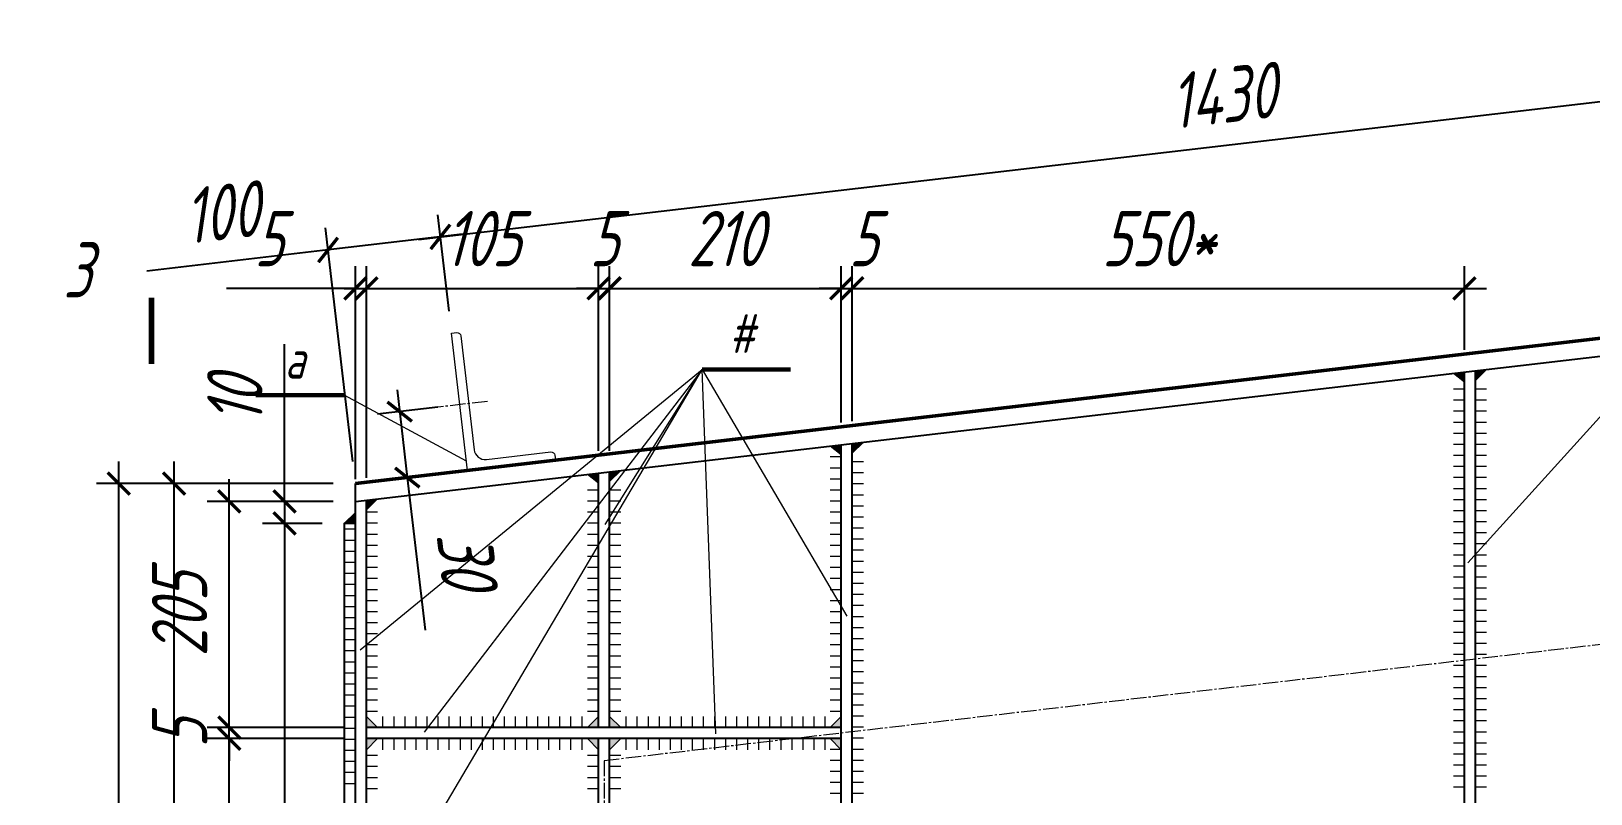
# Model space of a CAD drawing. Header units: millimetres. Extents: x -258606 to -95372, y 16759 to 83244.
# Drawn here: x -126517.4 to -126446.8, y 42314 to 42348.5 of the extents above; entities that cross this region are included whole.
import ezdxf
from ezdxf.enums import TextEntityAlignment as Align

# ---------------------------------------------------------------- set-up
doc = ezdxf.new("R2010")
doc.units = ezdxf.units.MM
doc.header["$LTSCALE"] = 0.5
doc.linetypes.add('CENTRE', pattern=[1.7, 1.4, -0.1, 0.1, -0.1])
for name, color, linetype, lineweight in [('NAD', 212, 'Continuous', 9), ('OS', 1, 'CENTRE', 9), ('PANEL', 152, 'Continuous', 9), ('RAZ', 5, 'Continuous', 9)]:
    doc.layers.add(name, color=color, linetype=linetype, lineweight=lineweight)
doc.styles.add('UNID', font='', dxfattribs={"width": 0.9, "oblique": 15})
doc.styles.get('UNID').set_extended_font_data('GOST type A')
doc.dimstyles.new('TICK10$0', dxfattribs={"dimtxt": 2.5, "dimasz": 1, "dimexe": 1, "dimexo": 1, "dimgap": 1, "dimtad": 3, "dimdec": 3, "dimlfac": 10, "dimzin": 9, "dimdsep": 46, "dimtxsty": 'UNID', "dimblk": 'ARCHTICK', "dimcen": 2, "dimdle": 1, "dimadec": 0, "dimazin": 0, "dimtfac": 1, "dimtdec": 3, "dimtofl": 0, "dimtmove": 0, "dimatfit": 3, "dimldrblk": 'OPEN30', "dimfxl": 1, "dimtvp": 1, "dimtolj": 1, "dimtzin": 9, "dimarcsym": 0})

# ---------------------------------------------------------------- blocks, each defined once
blk = doc.blocks.new('_ArchTick')
at = {"color": 0, "linetype": 'ByBlock', "const_width": 0.15}
blk.add_lwpolyline([(-0.5, -0.5), (0.5, 0.5)], dxfattribs=at)
blk = doc.blocks.new('*D1203')
at = {"layer": 'Defpoints', "color": 0, "transparency": 16777216}
for p in [(-126513.409, 42328.072), (-126502.709, 42328.072), (-126502.709, 42258.072)]:
    blk.add_point(p, dxfattribs=at)
at = {"layer": 'RAZ', "color": 0, "lineweight": -2, "transparency": 16777216}
for p, q in [((-126513.409, 42257.072), (-126513.409, 42329.072)), ((-126503.709, 42328.072), (-126514.409, 42328.072)), ((-126503.709, 42258.072), (-126514.409, 42258.072))]:
    blk.add_line(p, q, dxfattribs=at)
for p, rotation in [((-126513.409, 42328.072), 90), ((-126513.409, 42258.072), 270)]:
    blk.add_blockref('_ArchTick', p, dxfattribs=dict(at, rotation=rotation))
at = {"layer": 'RAZ', "color": 0, "transparency": 16777216, "insert": (-126515.659, 42293.072), "char_height": 2.5, "attachment_point": 5, "rotation": 90, "style": 'UNID'}
blk.add_mtext('\\A1;700', dxfattribs=at)
blk = doc.blocks.new('_Open30')
at = {"color": 0, "linetype": 'ByBlock', "lineweight": -2}
for p, q in [((-1, 0.268), (0, 0)), ((0, 0), (-1, -0.268)), ((0, 0), (-1, 0))]:
    blk.add_line(p, q, dxfattribs=at)
blk = doc.blocks.new('*D1212')
at = {"layer": 'Defpoints', "color": 0, "transparency": 16777216}
for p in [(-126502.209, 42336.9), (-126502.709, 42327.271), (-126502.209, 42327.329)]:
    blk.add_point(p, dxfattribs=at)
at = {"layer": 'RAZ', "color": 0, "lineweight": -2, "transparency": 16777216}
for p, q in [((-126502.709, 42328.271), (-126502.709, 42337.9)), ((-126502.209, 42328.329), (-126502.209, 42337.9)), ((-126502.709, 42336.9), (-126508.537, 42336.9)), ((-126502.209, 42336.9), (-126501.209, 42336.9))]:
    blk.add_line(p, q, dxfattribs=at)
blk.add_blockref('_ArchTick', (-126502.709, 42336.9), dxfattribs=at)
at = {"layer": 'RAZ', "color": 0, "lineweight": -2, "transparency": 16777216, "rotation": 180}
blk.add_blockref('_ArchTick', (-126502.209, 42336.9), dxfattribs=at)
at = {"layer": 'RAZ', "color": 0, "transparency": 16777216, "insert": (-126506.623, 42339.15), "char_height": 2.5, "attachment_point": 5, "style": 'UNID'}
blk.add_mtext('\\A1;5', dxfattribs=at)
blk = doc.blocks.new('*D1213')
at = {"layer": 'Defpoints', "color": 0, "transparency": 16777216}
for p in [(-126491.709, 42336.9), (-126491.709, 42328.554), (-126502.209, 42327.329)]:
    blk.add_point(p, dxfattribs=at)
at = {"layer": 'RAZ', "color": 0, "lineweight": -2, "transparency": 16777216}
for p, q in [((-126502.209, 42328.329), (-126502.209, 42337.9)), ((-126491.709, 42329.554), (-126491.709, 42337.9)), ((-126503.209, 42336.9), (-126490.709, 42336.9))]:
    blk.add_line(p, q, dxfattribs=at)
at = {"layer": 'RAZ', "color": 0, "lineweight": -2, "transparency": 16777216, "rotation": 180}
blk.add_blockref('_ArchTick', (-126502.209, 42336.9), dxfattribs=at)
at = {"layer": 'RAZ', "color": 0, "lineweight": -2, "transparency": 16777216}
blk.add_blockref('_ArchTick', (-126491.709, 42336.9), dxfattribs=at)
at = {"layer": 'RAZ', "color": 0, "transparency": 16777216, "insert": (-126496.959, 42339.15), "char_height": 2.5, "attachment_point": 5, "style": 'UNID'}
blk.add_mtext('\\A1;105', dxfattribs=at)
blk = doc.blocks.new('*D1214')
at = {"layer": 'Defpoints', "color": 0, "transparency": 16777216}
for p in [(-126491.209, 42336.9), (-126491.709, 42328.554), (-126491.209, 42328.554)]:
    blk.add_point(p, dxfattribs=at)
at = {"layer": 'RAZ', "color": 0, "lineweight": -2, "transparency": 16777216}
for p, q in [((-126491.709, 42329.554), (-126491.709, 42337.9)), ((-126491.209, 42329.554), (-126491.209, 42337.9)), ((-126491.709, 42336.9), (-126492.709, 42336.9)), ((-126491.209, 42336.9), (-126490.209, 42336.9))]:
    blk.add_line(p, q, dxfattribs=at)
blk.add_blockref('_ArchTick', (-126491.709, 42336.9), dxfattribs=at)
at = {"layer": 'RAZ', "color": 0, "lineweight": -2, "transparency": 16777216, "rotation": 180}
blk.add_blockref('_ArchTick', (-126491.209, 42336.9), dxfattribs=at)
at = {"layer": 'RAZ', "color": 0, "transparency": 16777216, "insert": (-126491.459, 42339.15), "char_height": 2.5, "attachment_point": 5, "style": 'UNID'}
blk.add_mtext('\\A1;5', dxfattribs=at)
blk = doc.blocks.new('*D1215')
at = {"layer": 'Defpoints', "color": 0, "transparency": 16777216}
for p in [(-126480.737, 42336.9), (-126480.737, 42329.834), (-126491.209, 42328.554)]:
    blk.add_point(p, dxfattribs=at)
at = {"layer": 'RAZ', "color": 0, "lineweight": -2, "transparency": 16777216}
for p, q in [((-126491.209, 42329.554), (-126491.209, 42337.9)), ((-126480.737, 42330.834), (-126480.737, 42337.9)), ((-126492.209, 42336.9), (-126479.737, 42336.9))]:
    blk.add_line(p, q, dxfattribs=at)
at = {"layer": 'RAZ', "color": 0, "lineweight": -2, "transparency": 16777216, "rotation": 180}
blk.add_blockref('_ArchTick', (-126491.209, 42336.9), dxfattribs=at)
at = {"layer": 'RAZ', "color": 0, "lineweight": -2, "transparency": 16777216}
blk.add_blockref('_ArchTick', (-126480.737, 42336.9), dxfattribs=at)
at = {"layer": 'RAZ', "color": 0, "transparency": 16777216, "insert": (-126485.973, 42339.15), "char_height": 2.5, "attachment_point": 5, "style": 'UNID'}
blk.add_mtext('\\A1;210', dxfattribs=at)
blk = doc.blocks.new('*D1216')
at = {"layer": 'Defpoints', "color": 0, "transparency": 16777216}
for p in [(-126480.237, 42336.9), (-126480.737, 42329.834), (-126480.237, 42329.895)]:
    blk.add_point(p, dxfattribs=at)
at = {"layer": 'RAZ', "color": 0, "lineweight": -2, "transparency": 16777216}
for p, q in [((-126480.737, 42330.834), (-126480.737, 42337.9)), ((-126480.237, 42330.895), (-126480.237, 42337.9)), ((-126480.737, 42336.9), (-126481.737, 42336.9)), ((-126480.237, 42336.9), (-126479.237, 42336.9))]:
    blk.add_line(p, q, dxfattribs=at)
blk.add_blockref('_ArchTick', (-126480.737, 42336.9), dxfattribs=at)
at = {"layer": 'RAZ', "color": 0, "lineweight": -2, "transparency": 16777216, "rotation": 180}
blk.add_blockref('_ArchTick', (-126480.237, 42336.9), dxfattribs=at)
at = {"layer": 'RAZ', "color": 0, "transparency": 16777216, "insert": (-126479.737, 42339.15), "char_height": 2.5, "attachment_point": 5, "style": 'UNID'}
blk.add_mtext('\\A1;5', dxfattribs=at)
blk = doc.blocks.new('*D1217')
at = {"layer": 'Defpoints', "color": 0, "transparency": 16777216}
for p in [(-126508.409, 42316.542), (-126502.209, 42316.542), (-126502.709, 42301.187)]:
    blk.add_point(p, dxfattribs=at)
at = {"layer": 'RAZ', "color": 0, "lineweight": -2, "transparency": 16777216}
for p, q in [((-126508.409, 42300.187), (-126508.409, 42317.542)), ((-126503.209, 42316.542), (-126509.409, 42316.542)), ((-126503.709, 42301.187), (-126509.409, 42301.187))]:
    blk.add_line(p, q, dxfattribs=at)
for p, rotation in [((-126508.409, 42316.542), 90), ((-126508.409, 42301.187), 270)]:
    blk.add_blockref('_ArchTick', p, dxfattribs=dict(at, rotation=rotation))
at = {"layer": 'RAZ', "color": 0, "transparency": 16777216, "insert": (-126510.659, 42308.864), "char_height": 2.5, "attachment_point": 5, "rotation": 90, "style": 'UNID'}
blk.add_mtext('\\A1;308', dxfattribs=at)
blk = doc.blocks.new('*D1218')
at = {"layer": 'Defpoints', "color": 0, "transparency": 16777216}
for p in [(-126508.409, 42317.042), (-126502.209, 42317.042), (-126502.209, 42316.542)]:
    blk.add_point(p, dxfattribs=at)
at = {"layer": 'RAZ', "color": 0, "lineweight": -2, "transparency": 16777216}
for p, q in [((-126508.409, 42317.042), (-126508.409, 42318.042)), ((-126503.209, 42317.042), (-126509.409, 42317.042)), ((-126503.209, 42316.542), (-126509.409, 42316.542)), ((-126508.409, 42316.542), (-126508.409, 42315.542))]:
    blk.add_line(p, q, dxfattribs=at)
for p, rotation in [((-126508.409, 42317.042), 270), ((-126508.409, 42316.542), 90)]:
    blk.add_blockref('_ArchTick', p, dxfattribs=dict(at, rotation=rotation))
at = {"layer": 'RAZ', "color": 0, "transparency": 16777216, "insert": (-126510.659, 42316.792), "char_height": 2.5, "attachment_point": 5, "rotation": 90, "style": 'UNID'}
blk.add_mtext('\\A1;5', dxfattribs=at)
blk = doc.blocks.new('*D1219')
at = {"layer": 'Defpoints', "color": 0, "transparency": 16777216}
for p in [(-126508.409, 42327.271), (-126502.709, 42327.271), (-126502.209, 42317.042)]:
    blk.add_point(p, dxfattribs=at)
at = {"layer": 'RAZ', "color": 0, "lineweight": -2, "transparency": 16777216}
for p, q in [((-126508.409, 42316.042), (-126508.409, 42328.271)), ((-126503.709, 42327.271), (-126509.409, 42327.271)), ((-126503.209, 42317.042), (-126509.409, 42317.042))]:
    blk.add_line(p, q, dxfattribs=at)
for p, rotation in [((-126508.409, 42327.271), 90), ((-126508.409, 42317.042), 270)]:
    blk.add_blockref('_ArchTick', p, dxfattribs=dict(at, rotation=rotation))
at = {"layer": 'RAZ', "color": 0, "transparency": 16777216, "insert": (-126510.659, 42322.156), "char_height": 2.5, "attachment_point": 5, "rotation": 90, "style": 'UNID'}
blk.add_mtext('\\A1;205', dxfattribs=at)
blk = doc.blocks.new('*D1220')
at = {"layer": 'Defpoints', "color": 0, "transparency": 16777216}
for p in [(-126497.979, 42331.644), (-126500.359, 42328.346), (-126497.631, 42328.664)]:
    blk.add_point(p, dxfattribs=at)
at = {"layer": 'RAZ', "color": 0, "lineweight": -2, "transparency": 16777216}
for p, q in [((-126500.822, 42332.319), (-126500.359, 42328.346)), ((-126498.972, 42331.528), (-126501.7, 42331.21)), ((-126498.624, 42328.548), (-126501.352, 42328.23)), ((-126500.359, 42328.346), (-126499.553, 42321.443))]:
    blk.add_line(p, q, dxfattribs=at)
for p, rotation in [((-126500.706, 42331.326), 96.6544250461285), ((-126500.359, 42328.346), 276.6544250461286)]:
    blk.add_blockref('_ArchTick', p, dxfattribs=dict(at, rotation=rotation))
at = {"layer": 'RAZ', "color": 0, "transparency": 16777216, "insert": (-126497.663, 42324.658), "char_height": 2.5, "attachment_point": 5, "rotation": 276.65443, "style": 'UNID'}
blk.add_mtext('\\A1;30', dxfattribs=at)
blk = doc.blocks.new('*D1224')
at = {"layer": 'Defpoints', "color": 0, "transparency": 16777216}
for p in [(-126427.638, 42347.533), (-126427.13, 42343.182), (-126498.355, 42334.872)]:
    blk.add_point(p, dxfattribs=at)
at = {"layer": 'RAZ', "color": 0, "lineweight": -2, "transparency": 16777216}
for p, q in [((-126427.246, 42344.175), (-126427.753, 42348.526)), ((-126499.857, 42339.112), (-126426.644, 42347.648)), ((-126498.471, 42335.866), (-126498.979, 42340.221))]:
    blk.add_line(p, q, dxfattribs=at)
for p, rotation in [((-126427.638, 42347.533), 6.65043846817571), ((-126498.863, 42339.228), 186.6504384681757)]:
    blk.add_blockref('_ArchTick', p, dxfattribs=dict(at, rotation=rotation))
at = {"layer": 'RAZ', "color": 0, "transparency": 16777216, "insert": (-126463.511, 42345.615), "char_height": 2.5, "attachment_point": 5, "rotation": 6.65044, "style": 'UNID'}
blk.add_mtext('\\A1;1430', dxfattribs=at)
blk = doc.blocks.new('*D1226')
at = {"layer": 'Defpoints', "color": 0, "transparency": 16777216}
for p in [(-126503.942, 42338.635), (-126498.355, 42334.872), (-126502.709, 42328.072)]:
    blk.add_point(p, dxfattribs=at)
at = {"layer": 'RAZ', "color": 0, "lineweight": -2, "transparency": 16777216}
for p, q in [((-126498.471, 42335.866), (-126498.979, 42340.221)), ((-126502.825, 42329.065), (-126504.058, 42339.629)), ((-126497.87, 42339.344), (-126503.942, 42338.635)), ((-126503.942, 42338.635), (-126512.143, 42337.679))]:
    blk.add_line(p, q, dxfattribs=at)
for p, rotation in [((-126498.864, 42339.228), 6.654425045891551), ((-126503.942, 42338.635), 186.6544250458915)]:
    blk.add_blockref('_ArchTick', p, dxfattribs=dict(at, rotation=rotation))
at = {"layer": 'RAZ', "color": 0, "transparency": 16777216, "insert": (-126508.8, 42340.334), "char_height": 2.5, "attachment_point": 5, "rotation": 6.65443, "style": 'UNID'}
blk.add_mtext('\\A1;100', dxfattribs=at)
blk = doc.blocks.new('*D1227')
at = {"layer": 'Defpoints', "color": 0, "transparency": 16777216}
for p in [(-126452.555, 42336.9), (-126452.555, 42333.122), (-126480.237, 42329.895)]:
    blk.add_point(p, dxfattribs=at)
at = {"layer": 'RAZ', "color": 0, "lineweight": -2, "transparency": 16777216}
for p, q in [((-126480.237, 42330.895), (-126480.237, 42337.9)), ((-126452.555, 42334.122), (-126452.555, 42337.9)), ((-126481.237, 42336.9), (-126451.555, 42336.9))]:
    blk.add_line(p, q, dxfattribs=at)
at = {"layer": 'RAZ', "color": 0, "lineweight": -2, "transparency": 16777216, "rotation": 180}
blk.add_blockref('_ArchTick', (-126480.237, 42336.9), dxfattribs=at)
at = {"layer": 'RAZ', "color": 0, "lineweight": -2, "transparency": 16777216}
blk.add_blockref('_ArchTick', (-126452.555, 42336.9), dxfattribs=at)
at = {"layer": 'RAZ', "color": 0, "transparency": 16777216, "insert": (-126466.396, 42339.15), "char_height": 2.5, "attachment_point": 5, "style": 'UNID'}
blk.add_mtext('\\A1;550*', dxfattribs=at)
blk = doc.blocks.new('razvlu')
at = {"layer": 'NAD', "const_width": 0.5}
blk.add_lwpolyline([(0, 2), (0, -4)], dxfattribs=at)
at = {"layer": 'NAD'}
blk.add_lwpolyline([(0, 0, 0, 1.76, 0), (5, 0, 0, 0, 0), (10, 0, 0, 0, 0)], format="xyseb", dxfattribs=at)
at = {"layer": 'NAD', "style": 'UNID', "flags": 4}
blk.add_attdef('D', (5, 2), '', height=5, dxfattribs=at)
blk = doc.blocks.new('poz')
at = {"layer": 'NAD', "const_width": 0.4}
blk.add_lwpolyline([(-4, 0), (4, 0)], dxfattribs=at)
at = {"layer": 'NAD', "style": 'UNID', "oblique": 15, "width": 0.9, "flags": 4}
blk.add_attdef('ПОЗ.', text='', height=3.5, dxfattribs=at).set_placement((-0.5, 1.5), align=Align.CENTER)
blk = doc.blocks.new('*D1162')
at = {"layer": 'Defpoints', "color": 0, "transparency": 16777216}
for p in [(-126502.709, 42327.271), (-126505.909, 42326.271), (-126503.209, 42326.271)]:
    blk.add_point(p, dxfattribs=at)
at = {"layer": 'RAZ', "color": 0, "lineweight": -2, "transparency": 16777216}
for p, q in [((-126505.909, 42327.271), (-126505.909, 42334.384)), ((-126503.709, 42327.271), (-126506.909, 42327.271)), ((-126504.209, 42326.271), (-126506.909, 42326.271)), ((-126505.909, 42326.271), (-126505.909, 42325.271))]:
    blk.add_line(p, q, dxfattribs=at)
for p, rotation in [((-126505.909, 42327.271), 270), ((-126505.909, 42326.271), 90)]:
    blk.add_blockref('_ArchTick', p, dxfattribs=dict(at, rotation=rotation))
at = {"layer": 'RAZ', "color": 0, "transparency": 16777216, "insert": (-126508.159, 42331.827), "char_height": 2.5, "attachment_point": 5, "rotation": 90, "style": 'UNID'}
blk.add_mtext('\\A1;10', dxfattribs=at)
blk = doc.blocks.new('*D1163')
at = {"layer": 'Defpoints', "color": 0, "transparency": 16777216}
for p in [(-126503.209, 42326.271), (-126505.909, 42291.271), (-126503.209, 42291.271)]:
    blk.add_point(p, dxfattribs=at)
at = {"layer": 'RAZ', "color": 0, "lineweight": -2, "transparency": 16777216}
for p, q in [((-126505.909, 42327.271), (-126505.909, 42290.271)), ((-126504.209, 42326.271), (-126506.909, 42326.271)), ((-126504.209, 42291.271), (-126506.909, 42291.271))]:
    blk.add_line(p, q, dxfattribs=at)
for p, rotation in [((-126505.909, 42326.271), 90), ((-126505.909, 42291.271), 270)]:
    blk.add_blockref('_ArchTick', p, dxfattribs=dict(at, rotation=rotation))
at = {"layer": 'RAZ', "color": 0, "transparency": 16777216, "insert": (-126508.159, 42308.771), "char_height": 2.5, "attachment_point": 5, "rotation": 90, "style": 'UNID'}
blk.add_mtext('\\A1;350', dxfattribs=at)
blk = doc.blocks.new('*D1160')
at = {"layer": 'Defpoints', "color": 0, "transparency": 16777216}
for p in [(-126510.909, 42328.072), (-126502.709, 42328.072), (-126502.015, 42278.479)]:
    blk.add_point(p, dxfattribs=at)
at = {"layer": 'RAZ', "color": 0, "lineweight": -2, "transparency": 16777216}
for p, q in [((-126510.909, 42277.479), (-126510.909, 42329.072)), ((-126503.709, 42328.072), (-126511.909, 42328.072)), ((-126503.015, 42278.479), (-126511.909, 42278.479))]:
    blk.add_line(p, q, dxfattribs=at)
for p, rotation in [((-126510.909, 42328.072), 90), ((-126510.909, 42278.479), 270)]:
    blk.add_blockref('_ArchTick', p, dxfattribs=dict(at, rotation=rotation))
at = {"layer": 'RAZ', "color": 0, "transparency": 16777216, "insert": (-126513.159, 42303.276), "char_height": 2.5, "attachment_point": 5, "rotation": 90, "style": 'UNID'}
blk.add_mtext('\\A1;990', dxfattribs=at)

msp = doc.modelspace()

# ---------------------------------------------------------------- hatches: boundary and pattern name
at = {"layer": 'PANEL'}
for points in [[(-126453.05478, 42333.06114), (-126452.55478, 42333.11947), (-126452.55478, 42332.6778)], [(-126452.05478, 42333.1778), (-126451.55478, 42333.23614), (-126452.05478, 42332.73614)], [(-126481.2375, 42329.77563), (-126480.7375, 42329.83396), (-126480.7375, 42329.3923)], [(-126480.2375, 42329.8923), (-126479.7375, 42329.95063), (-126480.2375, 42329.45063)], [(-126492.20926, 42328.49559), (-126491.70926, 42328.55392), (-126491.70926, 42328.11226)], [(-126491.20926, 42328.61226), (-126490.70926, 42328.67059), (-126491.20926, 42328.17059)], [(-126502.20926, 42327.32892), (-126501.70926, 42327.38726), (-126502.20926, 42326.88726)], [(-126502.70926, 42326.77059), (-126503.20926, 42326.27059), (-126502.70926, 42326.27059)]]:
    msp.add_hatch(color=0, dxfattribs=at).paths.add_polyline_path(points)
h = msp.add_hatch(color=0, dxfattribs=at)
h.paths.add_polyline_path([(-126502.20926, 42317.54203), (-126501.70926, 42317.04203), (-126502.20926, 42317.04203)])
h.paths.add_polyline_path([(-126502.20926, 42316.54203), (-126501.70926, 42316.54203), (-126502.20926, 42316.04203)])
h = msp.add_hatch(color=0, dxfattribs=at)
h.paths.add_polyline_path([(-126491.20926, 42317.54203), (-126490.70926, 42317.04203), (-126491.20926, 42317.04203)])
h.paths.add_polyline_path([(-126490.70926, 42316.54203), (-126491.20926, 42316.04203), (-126491.20926, 42316.54203)])
h.paths.add_polyline_path([(-126491.70926, 42316.54203), (-126491.70926, 42316.04203), (-126492.20926, 42316.54203)])
h.paths.add_polyline_path([(-126491.70926, 42317.54203), (-126491.70926, 42317.04203), (-126492.20926, 42317.04203)])
h = msp.add_hatch(color=0, dxfattribs=at)
h.paths.add_polyline_path([(-126480.7375, 42317.54203), (-126480.7375, 42317.04203), (-126481.2375, 42317.04203)])
h.paths.add_polyline_path([(-126481.2375, 42316.54203), (-126480.7375, 42316.54203), (-126480.7375, 42316.04203)])

# ---------------------------------------------------------------- linework, layer by layer
at = {"color": 0, "lineweight": 50, "flags": 128}
msp.add_lwpolyline([(-126418.86951, 42337.85323), (-126502.70926, 42328.07192)], dxfattribs=at)
at = {"color": 0, "flags": 128}
for points in [[(-126502.70926, 42327.27059), (-126418.77727, 42337.06266)], [(-126452.55478, 42307.03809), (-126452.55478, 42333.12195)], [(-126452.05478, 42307.09642), (-126452.05478, 42333.18028)], [(-126480.7375, 42303.7501), (-126480.7375, 42329.83396)], [(-126480.2375, 42303.81091), (-126480.2375, 42329.89477)], [(-126502.70926, 42235.52014), (-126502.70926, 42328.07192)], [(-126491.70926, 42317.04203), (-126491.70926, 42328.55392)], [(-126491.20926, 42317.04203), (-126491.20926, 42328.61226)], [(-126502.20926, 42301.24506), (-126502.20926, 42327.32892)], [(-126502.70926, 42326.27059), (-126503.20926, 42326.27059), (-126503.20926, 42291.27059), (-126502.70926, 42291.27059)], [(-126491.70926, 42317.04203), (-126502.20926, 42317.04203)], [(-126480.7375, 42317.04203), (-126491.20926, 42317.04203)], [(-126491.70926, 42316.54203), (-126502.20926, 42316.54203)], [(-126491.70926, 42302.47006), (-126491.70926, 42316.54203)], [(-126480.7375, 42316.54203), (-126491.20926, 42316.54203)], [(-126491.20926, 42302.5284), (-126491.20926, 42316.54203)]]:
    msp.add_lwpolyline(points, dxfattribs=at)
at = {"color": 0, "ltscale": 0.068, "flags": 128}
for points in [[(-126491.20926, 42317.04203), (-126491.70926, 42317.04203)], [(-126491.20926, 42316.54203), (-126491.70926, 42316.54203)]]:
    msp.add_lwpolyline(points, dxfattribs=at)
at = {"layer": 'NAD', "color": 0, "flags": 128}
for points in [[(-126439.92514, 42338.25729), (-126452.40918, 42324.49419)], [(-126502.99191, 42306.18681), (-126487.02565, 42333.22671)], [(-126502.48948, 42320.55914), (-126487.02565, 42333.22671)], [(-126486.41477, 42316.75372), (-126487.02565, 42333.22671), (-126499.59104, 42316.83306)], [(-126491.41385, 42326.21733), (-126487.02565, 42333.22671)], [(-126487.02565, 42333.22671), (-126480.48042, 42322.08276)], [(-126497.68159, 42329.09279), (-126503.20926, 42332.07192)]]:
    msp.add_lwpolyline(points, dxfattribs=at)
at = {"layer": 'OS', "color": 0, "flags": 128}
for points in [[(-126496.73727, 42331.789), (-126499.22042, 42331.4993)], [(-126417.27615, 42324.19586), (-126491.45926, 42315.54116)], [(-126491.45926, 42315.54116), (-126491.45926, 42226.7107)]]:
    msp.add_lwpolyline(points, dxfattribs=at)
at = {"layer": 'PANEL', "color": 0, "flags": 128}
msp.add_lwpolyline([(-126493.65855, 42329.12756), (-126497.63164, 42328.66431), (-126498.35546, 42334.87226), (-126498.12204, 42334.89947, -0.41421356), (-126497.93904, 42334.75469), (-126497.33856, 42329.60458, 0.41421356), (-126496.78402, 42329.16585), (-126493.86876, 42329.50576, -0.41421356), (-126493.68577, 42329.36098), (-126493.65855, 42329.12756)], format="xyb", dxfattribs=at)
for points in [[(-126453.05478, 42333.06114), (-126452.55478, 42332.6778)], [(-126452.05478, 42332.73614), (-126451.55478, 42333.23614)], [(-126453.05478, 42332.35758), (-126452.55478, 42332.35758)], [(-126452.05478, 42332.35758), (-126451.55478, 42332.35758)], [(-126453.05478, 42331.85758), (-126452.55478, 42331.85758)], [(-126452.05478, 42331.85758), (-126451.55478, 42331.85758)], [(-126453.05478, 42331.35758), (-126452.55478, 42331.35758)], [(-126452.05478, 42331.35758), (-126451.55478, 42331.35758)], [(-126453.05478, 42330.85758), (-126452.55478, 42330.85758)], [(-126453.05478, 42330.35758), (-126452.55478, 42330.35758)], [(-126452.05478, 42330.85758), (-126451.55478, 42330.85758)], [(-126452.05478, 42330.35758), (-126451.55478, 42330.35758)], [(-126481.2375, 42329.77563), (-126480.7375, 42329.3923)], [(-126480.2375, 42329.45063), (-126479.7375, 42329.95063)], [(-126453.05478, 42329.85758), (-126452.55478, 42329.85758)], [(-126452.05478, 42329.85758), (-126451.55478, 42329.85758)], [(-126481.2375, 42329.29203), (-126480.7375, 42329.29203)], [(-126481.2375, 42328.79203), (-126480.7375, 42328.79203)], [(-126480.2375, 42329.07207), (-126479.7375, 42329.07207)], [(-126453.05478, 42329.35758), (-126452.55478, 42329.35758)], [(-126453.05478, 42328.85758), (-126452.55478, 42328.85758)], [(-126452.05478, 42329.35758), (-126451.55478, 42329.35758)], [(-126452.05478, 42328.85758), (-126451.55478, 42328.85758)], [(-126492.20926, 42328.49559), (-126491.70926, 42328.11226)], [(-126491.20926, 42328.17059), (-126490.70926, 42328.67059)], [(-126481.2375, 42328.29203), (-126480.7375, 42328.29203)], [(-126480.2375, 42328.57207), (-126479.7375, 42328.57207)], [(-126480.2375, 42328.07207), (-126479.7375, 42328.07207)], [(-126453.05478, 42328.35758), (-126452.55478, 42328.35758)], [(-126452.05478, 42328.35758), (-126451.55478, 42328.35758)], [(-126502.20926, 42326.88726), (-126501.70926, 42327.38726)], [(-126492.20926, 42327.79203), (-126491.70926, 42327.79203)], [(-126491.20926, 42327.79203), (-126490.70926, 42327.79203)], [(-126481.2375, 42327.79203), (-126480.7375, 42327.79203)], [(-126480.2375, 42327.57207), (-126479.7375, 42327.57207)], [(-126453.05478, 42327.85758), (-126452.55478, 42327.85758)], [(-126453.05478, 42327.35758), (-126452.55478, 42327.35758)], [(-126452.05478, 42327.85758), (-126451.55478, 42327.85758)], [(-126452.05478, 42327.35758), (-126451.55478, 42327.35758)], [(-126503.20926, 42326.27059), (-126502.70926, 42326.77059)], [(-126502.20926, 42326.79203), (-126501.70926, 42326.79203)], [(-126492.20926, 42327.29203), (-126491.70926, 42327.29203)], [(-126492.20926, 42326.79203), (-126491.70926, 42326.79203)], [(-126491.20926, 42327.29203), (-126490.70926, 42327.29203)], [(-126491.20926, 42326.79203), (-126490.70926, 42326.79203)], [(-126481.2375, 42327.29203), (-126480.7375, 42327.29203)], [(-126481.2375, 42326.79203), (-126480.7375, 42326.79203)], [(-126480.2375, 42327.07207), (-126479.7375, 42327.07207)], [(-126453.05478, 42326.85758), (-126452.55478, 42326.85758)], [(-126452.05478, 42326.85758), (-126451.55478, 42326.85758)], [(-126503.20926, 42326.02059), (-126502.70926, 42326.02059)], [(-126502.20926, 42326.29203), (-126501.70926, 42326.29203)], [(-126492.20926, 42326.29203), (-126491.70926, 42326.29203)], [(-126491.20926, 42326.29203), (-126490.70926, 42326.29203)], [(-126481.2375, 42326.29203), (-126480.7375, 42326.29203)], [(-126480.2375, 42326.57207), (-126479.7375, 42326.57207)], [(-126480.2375, 42326.07207), (-126479.7375, 42326.07207)], [(-126453.05478, 42326.35758), (-126452.55478, 42326.35758)], [(-126452.05478, 42326.35758), (-126451.55478, 42326.35758)], [(-126503.20926, 42325.52059), (-126502.70926, 42325.52059)], [(-126502.20926, 42325.79203), (-126501.70926, 42325.79203)], [(-126502.20926, 42325.29203), (-126501.70926, 42325.29203)], [(-126492.20926, 42325.79203), (-126491.70926, 42325.79203)], [(-126492.20926, 42325.29203), (-126491.70926, 42325.29203)], [(-126491.20926, 42325.79203), (-126490.70926, 42325.79203)], [(-126491.20926, 42325.29203), (-126490.70926, 42325.29203)], [(-126481.2375, 42325.79203), (-126480.7375, 42325.79203)], [(-126481.2375, 42325.29203), (-126480.7375, 42325.29203)], [(-126480.2375, 42325.57207), (-126479.7375, 42325.57207)], [(-126453.05478, 42325.85758), (-126452.55478, 42325.85758)], [(-126453.05478, 42325.35758), (-126452.55478, 42325.35758)], [(-126452.05478, 42325.85758), (-126451.55478, 42325.85758)], [(-126452.05478, 42325.35758), (-126451.55478, 42325.35758)], [(-126503.20926, 42325.02059), (-126502.70926, 42325.02059)], [(-126503.20926, 42324.52059), (-126502.70926, 42324.52059)], [(-126502.20926, 42324.79203), (-126501.70926, 42324.79203)], [(-126492.20926, 42324.79203), (-126491.70926, 42324.79203)], [(-126491.20926, 42324.79203), (-126490.70926, 42324.79203)], [(-126481.2375, 42324.79203), (-126480.7375, 42324.79203)], [(-126480.2375, 42325.07207), (-126479.7375, 42325.07207)], [(-126480.2375, 42324.57207), (-126479.7375, 42324.57207)], [(-126453.05478, 42324.85758), (-126452.55478, 42324.85758)], [(-126452.05478, 42324.85758), (-126451.55478, 42324.85758)], [(-126503.20926, 42324.02059), (-126502.70926, 42324.02059)], [(-126502.20926, 42324.29203), (-126501.70926, 42324.29203)], [(-126492.20926, 42324.29203), (-126491.70926, 42324.29203)], [(-126491.20926, 42324.29203), (-126490.70926, 42324.29203)], [(-126481.2375, 42324.29203), (-126480.7375, 42324.29203)], [(-126480.2375, 42324.07207), (-126479.7375, 42324.07207)], [(-126453.05478, 42324.35758), (-126452.55478, 42324.35758)], [(-126453.05478, 42323.85758), (-126452.55478, 42323.85758)], [(-126452.05478, 42324.35758), (-126451.55478, 42324.35758)], [(-126452.05478, 42323.85758), (-126451.55478, 42323.85758)], [(-126503.20926, 42323.52059), (-126502.70926, 42323.52059)], [(-126502.20926, 42323.79203), (-126501.70926, 42323.79203)], [(-126502.20926, 42323.29203), (-126501.70926, 42323.29203)], [(-126492.20926, 42323.79203), (-126491.70926, 42323.79203)], [(-126492.20926, 42323.29203), (-126491.70926, 42323.29203)], [(-126491.20926, 42323.79203), (-126490.70926, 42323.79203)], [(-126491.20926, 42323.29203), (-126490.70926, 42323.29203)], [(-126481.2375, 42323.79203), (-126480.7375, 42323.79203)], [(-126481.2375, 42323.29203), (-126480.7375, 42323.29203)], [(-126480.2375, 42323.57207), (-126479.7375, 42323.57207)], [(-126453.05478, 42323.35758), (-126452.55478, 42323.35758)], [(-126452.05478, 42323.35758), (-126451.55478, 42323.35758)], [(-126503.20926, 42323.02059), (-126502.70926, 42323.02059)], [(-126503.20926, 42322.52059), (-126502.70926, 42322.52059)], [(-126502.20926, 42322.79203), (-126501.70926, 42322.79203)], [(-126492.20926, 42322.79203), (-126491.70926, 42322.79203)], [(-126491.20926, 42322.79203), (-126490.70926, 42322.79203)], [(-126481.2375, 42322.79203), (-126480.7375, 42322.79203)], [(-126480.2375, 42323.07207), (-126479.7375, 42323.07207)], [(-126480.2375, 42322.57207), (-126479.7375, 42322.57207)], [(-126453.05478, 42322.85758), (-126452.55478, 42322.85758)], [(-126452.05478, 42322.85758), (-126451.55478, 42322.85758)], [(-126503.20926, 42322.02059), (-126502.70926, 42322.02059)], [(-126502.20926, 42322.29203), (-126501.70926, 42322.29203)], [(-126502.20926, 42321.79203), (-126501.70926, 42321.79203)], [(-126492.20926, 42322.29203), (-126491.70926, 42322.29203)], [(-126492.20926, 42321.79203), (-126491.70926, 42321.79203)], [(-126491.20926, 42322.29203), (-126490.70926, 42322.29203)], [(-126491.20926, 42321.79203), (-126490.70926, 42321.79203)], [(-126481.2375, 42322.29203), (-126480.7375, 42322.29203)], [(-126481.2375, 42321.79203), (-126480.7375, 42321.79203)], [(-126480.2375, 42322.07207), (-126479.7375, 42322.07207)], [(-126453.05478, 42322.35758), (-126452.55478, 42322.35758)], [(-126453.05478, 42321.85758), (-126452.55478, 42321.85758)], [(-126452.05478, 42322.35758), (-126451.55478, 42322.35758)], [(-126452.05478, 42321.85758), (-126451.55478, 42321.85758)], [(-126503.20926, 42321.52059), (-126502.70926, 42321.52059)], [(-126503.20926, 42321.02059), (-126502.70926, 42321.02059)], [(-126502.20926, 42321.29203), (-126501.70926, 42321.29203)], [(-126492.20926, 42321.29203), (-126491.70926, 42321.29203)], [(-126491.20926, 42321.29203), (-126490.70926, 42321.29203)], [(-126481.2375, 42321.29203), (-126480.7375, 42321.29203)], [(-126480.2375, 42321.57207), (-126479.7375, 42321.57207)], [(-126480.2375, 42321.07207), (-126479.7375, 42321.07207)], [(-126453.05478, 42321.35758), (-126452.55478, 42321.35758)], [(-126452.05478, 42321.35758), (-126451.55478, 42321.35758)], [(-126503.20926, 42320.52059), (-126502.70926, 42320.52059)], [(-126502.20926, 42320.79203), (-126501.70926, 42320.79203)], [(-126502.20926, 42320.29203), (-126501.70926, 42320.29203)], [(-126492.20926, 42320.79203), (-126491.70926, 42320.79203)], [(-126492.20926, 42320.29203), (-126491.70926, 42320.29203)], [(-126491.20926, 42320.79203), (-126490.70926, 42320.79203)], [(-126491.20926, 42320.29203), (-126490.70926, 42320.29203)], [(-126481.2375, 42320.79203), (-126480.7375, 42320.79203)], [(-126481.2375, 42320.29203), (-126480.7375, 42320.29203)], [(-126480.2375, 42320.57207), (-126479.7375, 42320.57207)], [(-126453.05478, 42320.85758), (-126452.55478, 42320.85758)], [(-126453.05478, 42320.35758), (-126452.55478, 42320.35758)], [(-126452.05478, 42320.85758), (-126451.55478, 42320.85758)], [(-126452.05478, 42320.35758), (-126451.55478, 42320.35758)], [(-126503.20926, 42320.02059), (-126502.70926, 42320.02059)], [(-126502.20926, 42319.79203), (-126501.70926, 42319.79203)], [(-126492.20926, 42319.79203), (-126491.70926, 42319.79203)], [(-126491.20926, 42319.79203), (-126490.70926, 42319.79203)], [(-126481.2375, 42319.79203), (-126480.7375, 42319.79203)], [(-126480.2375, 42320.07207), (-126479.7375, 42320.07207)], [(-126453.05478, 42319.85758), (-126452.55478, 42319.85758)], [(-126452.05478, 42319.85758), (-126451.55478, 42319.85758)], [(-126503.20926, 42319.52059), (-126502.70926, 42319.52059)], [(-126503.20926, 42319.02059), (-126502.70926, 42319.02059)], [(-126502.20926, 42319.29203), (-126501.70926, 42319.29203)], [(-126492.20926, 42319.29203), (-126491.70926, 42319.29203)], [(-126491.20926, 42319.29203), (-126490.70926, 42319.29203)], [(-126481.2375, 42319.29203), (-126480.7375, 42319.29203)], [(-126480.2375, 42319.57207), (-126479.7375, 42319.57207)], [(-126480.2375, 42319.07207), (-126479.7375, 42319.07207)], [(-126453.05478, 42319.35758), (-126452.55478, 42319.35758)], [(-126452.05478, 42319.35758), (-126451.55478, 42319.35758)], [(-126503.20926, 42318.52059), (-126502.70926, 42318.52059)], [(-126502.20926, 42318.79203), (-126501.70926, 42318.79203)], [(-126502.20926, 42318.29203), (-126501.70926, 42318.29203)], [(-126492.20926, 42318.79203), (-126491.70926, 42318.79203)], [(-126492.20926, 42318.29203), (-126491.70926, 42318.29203)], [(-126491.20926, 42318.79203), (-126490.70926, 42318.79203)], [(-126491.20926, 42318.29203), (-126490.70926, 42318.29203)], [(-126481.2375, 42318.79203), (-126480.7375, 42318.79203)], [(-126481.2375, 42318.29203), (-126480.7375, 42318.29203)], [(-126480.2375, 42318.57207), (-126479.7375, 42318.57207)], [(-126453.05478, 42318.85758), (-126452.55478, 42318.85758)], [(-126453.05478, 42318.35758), (-126452.55478, 42318.35758)], [(-126452.05478, 42318.85758), (-126451.55478, 42318.85758)], [(-126452.05478, 42318.35758), (-126451.55478, 42318.35758)], [(-126503.20926, 42318.02059), (-126502.70926, 42318.02059)], [(-126503.20926, 42317.52059), (-126502.70926, 42317.52059)], [(-126502.20926, 42317.79203), (-126501.70926, 42317.79203)], [(-126501.70926, 42317.04203), (-126502.20926, 42317.54203)], [(-126501.45926, 42317.04203), (-126501.45926, 42317.54203)], [(-126500.95926, 42317.04203), (-126500.95926, 42317.54203)], [(-126500.45926, 42317.04203), (-126500.45926, 42317.54203)], [(-126499.95926, 42317.04203), (-126499.95926, 42317.54203)], [(-126499.45926, 42317.04203), (-126499.45926, 42317.54203)], [(-126498.95926, 42317.04203), (-126498.95926, 42317.54203)], [(-126498.45926, 42317.04203), (-126498.45926, 42317.54203)], [(-126497.95926, 42317.04203), (-126497.95926, 42317.54203)], [(-126497.45926, 42317.04203), (-126497.45926, 42317.54203)], [(-126496.95926, 42317.04203), (-126496.95926, 42317.54203)], [(-126496.45926, 42317.04203), (-126496.45926, 42317.54203)], [(-126495.95926, 42317.04203), (-126495.95926, 42317.54203)], [(-126495.45926, 42317.04203), (-126495.45926, 42317.54203)], [(-126494.95926, 42317.04203), (-126494.95926, 42317.54203)], [(-126494.45926, 42317.04203), (-126494.45926, 42317.54203)], [(-126493.95926, 42317.04203), (-126493.95926, 42317.54203)], [(-126493.45926, 42317.04203), (-126493.45926, 42317.54203)], [(-126492.95926, 42317.04203), (-126492.95926, 42317.54203)], [(-126492.45926, 42317.04203), (-126492.45926, 42317.54203)], [(-126492.20926, 42317.79203), (-126491.70926, 42317.79203)], [(-126492.20926, 42317.04203), (-126491.70926, 42317.54203)], [(-126491.20926, 42317.79203), (-126490.70926, 42317.79203)], [(-126490.70926, 42317.04203), (-126491.20926, 42317.54203)], [(-126490.45926, 42317.04203), (-126490.45926, 42317.54203)], [(-126489.95926, 42317.04203), (-126489.95926, 42317.54203)], [(-126489.45926, 42317.04203), (-126489.45926, 42317.54203)], [(-126488.95926, 42317.04203), (-126488.95926, 42317.54203)], [(-126488.45926, 42317.04203), (-126488.45926, 42317.54203)], [(-126487.95926, 42317.04203), (-126487.95926, 42317.54203)], [(-126487.45926, 42317.04203), (-126487.45926, 42317.54203)], [(-126486.95926, 42317.04203), (-126486.95926, 42317.54203)], [(-126486.45926, 42317.04203), (-126486.45926, 42317.54203)], [(-126485.95926, 42317.04203), (-126485.95926, 42317.54203)], [(-126485.45926, 42317.04203), (-126485.45926, 42317.54203)], [(-126484.95926, 42317.04203), (-126484.95926, 42317.54203)], [(-126484.45926, 42317.04203), (-126484.45926, 42317.54203)], [(-126483.95926, 42317.04203), (-126483.95926, 42317.54203)], [(-126483.45926, 42317.04203), (-126483.45926, 42317.54203)], [(-126482.95926, 42317.04203), (-126482.95926, 42317.54203)], [(-126482.45926, 42317.04203), (-126482.45926, 42317.54203)], [(-126481.95926, 42317.04203), (-126481.95926, 42317.54203)], [(-126481.45926, 42317.04203), (-126481.45926, 42317.54203)], [(-126481.2375, 42317.79203), (-126480.7375, 42317.79203)], [(-126481.2375, 42317.04203), (-126480.7375, 42317.54203)], [(-126480.2375, 42318.07207), (-126479.7375, 42318.07207)], [(-126480.2375, 42317.57207), (-126479.7375, 42317.57207)], [(-126453.05478, 42317.85758), (-126452.55478, 42317.85758)], [(-126452.05478, 42317.85758), (-126451.55478, 42317.85758)], [(-126503.20926, 42317.02059), (-126502.70926, 42317.02059)], [(-126481.2375, 42317.07207), (-126480.7375, 42317.07207)], [(-126480.2375, 42317.07207), (-126479.7375, 42317.07207)], [(-126453.05478, 42317.35758), (-126452.55478, 42317.35758)], [(-126453.05478, 42316.85758), (-126452.55478, 42316.85758)], [(-126452.05478, 42317.35758), (-126451.55478, 42317.35758)], [(-126452.05478, 42316.85758), (-126451.55478, 42316.85758)], [(-126503.20926, 42316.52059), (-126502.70926, 42316.52059)], [(-126502.20926, 42316.04203), (-126501.70926, 42316.54203)], [(-126501.45926, 42316.04203), (-126501.45926, 42316.54203)], [(-126500.95926, 42316.04203), (-126500.95926, 42316.54203)], [(-126500.45926, 42316.04203), (-126500.45926, 42316.54203)], [(-126499.95926, 42316.04203), (-126499.95926, 42316.54203)], [(-126499.45926, 42316.04203), (-126499.45926, 42316.54203)], [(-126498.95926, 42316.04203), (-126498.95926, 42316.54203)], [(-126498.45926, 42316.04203), (-126498.45926, 42316.54203)], [(-126497.95926, 42316.04203), (-126497.95926, 42316.54203)], [(-126497.45926, 42316.04203), (-126497.45926, 42316.54203)], [(-126496.95926, 42316.04203), (-126496.95926, 42316.54203)], [(-126496.45926, 42316.04203), (-126496.45926, 42316.54203)], [(-126495.95926, 42316.04203), (-126495.95926, 42316.54203)], [(-126495.45926, 42316.04203), (-126495.45926, 42316.54203)], [(-126494.95926, 42316.04203), (-126494.95926, 42316.54203)], [(-126494.45926, 42316.04203), (-126494.45926, 42316.54203)], [(-126493.95926, 42316.04203), (-126493.95926, 42316.54203)], [(-126493.45926, 42316.04203), (-126493.45926, 42316.54203)], [(-126492.95926, 42316.04203), (-126492.95926, 42316.54203)], [(-126492.45926, 42316.04203), (-126492.45926, 42316.54203)], [(-126491.70926, 42316.04203), (-126492.20926, 42316.54203)], [(-126491.20926, 42316.04203), (-126490.70926, 42316.54203)], [(-126490.45926, 42316.04203), (-126490.45926, 42316.54203)], [(-126489.95926, 42316.04203), (-126489.95926, 42316.54203)], [(-126489.45926, 42316.04203), (-126489.45926, 42316.54203)], [(-126488.95926, 42316.04203), (-126488.95926, 42316.54203)], [(-126488.45926, 42316.04203), (-126488.45926, 42316.54203)], [(-126487.95926, 42316.04203), (-126487.95926, 42316.54203)], [(-126487.45926, 42316.04203), (-126487.45926, 42316.54203)], [(-126486.95926, 42316.04203), (-126486.95926, 42316.54203)], [(-126486.45926, 42316.04203), (-126486.45926, 42316.54203)], [(-126485.95926, 42316.04203), (-126485.95926, 42316.54203)], [(-126485.45926, 42316.04203), (-126485.45926, 42316.54203)], [(-126484.95926, 42316.04203), (-126484.95926, 42316.54203)], [(-126484.45926, 42316.04203), (-126484.45926, 42316.54203)], [(-126483.95926, 42316.04203), (-126483.95926, 42316.54203)], [(-126483.45926, 42316.04203), (-126483.45926, 42316.54203)], [(-126482.95926, 42316.04203), (-126482.95926, 42316.54203)], [(-126482.45926, 42316.04203), (-126482.45926, 42316.54203)], [(-126481.95926, 42316.04203), (-126481.95926, 42316.54203)], [(-126481.45926, 42316.04203), (-126481.45926, 42316.54203)], [(-126481.2375, 42316.57207), (-126480.7375, 42316.57207)], [(-126480.7375, 42316.04203), (-126481.2375, 42316.54203)], [(-126481.2375, 42316.07207), (-126480.7375, 42316.07207)], [(-126480.2375, 42316.57207), (-126479.7375, 42316.57207)], [(-126480.2375, 42316.07207), (-126479.7375, 42316.07207)], [(-126453.05478, 42316.35758), (-126452.55478, 42316.35758)], [(-126452.05478, 42316.35758), (-126451.55478, 42316.35758)], [(-126503.20926, 42316.02059), (-126502.70926, 42316.02059)], [(-126503.20926, 42315.52059), (-126502.70926, 42315.52059)], [(-126502.20926, 42315.79203), (-126501.70926, 42315.79203)], [(-126492.20926, 42315.79203), (-126491.70926, 42315.79203)], [(-126491.20926, 42315.79203), (-126490.70926, 42315.79203)], [(-126481.2375, 42315.57207), (-126480.7375, 42315.57207)], [(-126480.2375, 42315.57207), (-126479.7375, 42315.57207)], [(-126453.05478, 42315.85758), (-126452.55478, 42315.85758)], [(-126453.05478, 42315.35758), (-126452.55478, 42315.35758)], [(-126452.05478, 42315.85758), (-126451.55478, 42315.85758)], [(-126452.05478, 42315.35758), (-126451.55478, 42315.35758)], [(-126503.20926, 42315.02059), (-126502.70926, 42315.02059)], [(-126502.20926, 42315.29203), (-126501.70926, 42315.29203)], [(-126502.20926, 42314.79203), (-126501.70926, 42314.79203)], [(-126492.20926, 42315.29203), (-126491.70926, 42315.29203)], [(-126492.20926, 42314.79203), (-126491.70926, 42314.79203)], [(-126491.20926, 42315.29203), (-126490.70926, 42315.29203)], [(-126491.20926, 42314.79203), (-126490.70926, 42314.79203)], [(-126481.2375, 42315.07207), (-126480.7375, 42315.07207)], [(-126480.2375, 42315.07207), (-126479.7375, 42315.07207)], [(-126453.05478, 42314.85758), (-126452.55478, 42314.85758)], [(-126452.05478, 42314.85758), (-126451.55478, 42314.85758)], [(-126503.20926, 42314.52059), (-126502.70926, 42314.52059)], [(-126502.20926, 42314.29203), (-126501.70926, 42314.29203)], [(-126492.20926, 42314.29203), (-126491.70926, 42314.29203)], [(-126491.20926, 42314.29203), (-126490.70926, 42314.29203)], [(-126481.2375, 42314.57207), (-126480.7375, 42314.57207)], [(-126481.2375, 42314.07207), (-126480.7375, 42314.07207)], [(-126480.2375, 42314.57207), (-126479.7375, 42314.57207)], [(-126480.2375, 42314.07207), (-126479.7375, 42314.07207)], [(-126453.05478, 42314.35758), (-126452.55478, 42314.35758)], [(-126452.05478, 42314.35758), (-126451.55478, 42314.35758)]]:
    msp.add_lwpolyline(points, dxfattribs=at)

# ---------------------------------------------------------------- block references
at = {"layer": 'RAZ', "color": 0}
ref = msp.add_blockref('razvlu', (-126511.92689, 42335.48643), dxfattribs=dict(at, xscale=-0.5, yscale=0.5, zscale=0.5))
ref.add_attrib('D', '3', (-126515.92689, 42336.48643), dxfattribs={"layer": 'NAD', "height": 2.5, "style": 'UNID', "oblique": 15, "width": 0.9})
ref = msp.add_blockref('poz', (-126485.02565, 42333.22671), dxfattribs=dict(at, xscale=0.5, yscale=0.5, zscale=0.5))
ref.add_attrib('ПОЗ.', '#', dxfattribs={"layer": 'NAD', "color": 1, "height": 1.75, "style": 'UNID', "oblique": 15, "width": 0.9}).set_placement((-126485.27565, 42333.97671), align=Align.CENTER)
ref = msp.add_blockref('poz', (-126505.20926, 42332.07192), dxfattribs=dict(at, xscale=0.5, yscale=0.5, zscale=0.5))
ref.add_attrib('ПОЗ.', 'а', dxfattribs={"layer": 'NAD', "color": 1, "height": 1.75, "style": 'UNID', "oblique": 15, "width": 0.9}).set_placement((-126505.45926, 42332.82192), align=Align.CENTER)

# ---------------------------------------------------------------- dimensions: what is measured, and where the dimension line sits
for base, p1, p2, angle, text, picture, middle in [((-126427.63756, 42347.53252), (-126498.35546, 42334.87226), (-126427.13029, 42343.18186), 186.6504385, '1430', '*D1224', (-126463.51101, 42345.61505)), ((-126480.7375, 42336.8995), (-126491.20926, 42328.55392), (-126480.7375, 42329.83396), 180, '210', '*D1215', (-126485.97338, 42339.1495)), ((-126510.90926, 42328.07192), (-126502.01507, 42278.47945), (-126502.70926, 42328.07192), 90, '990', '*D1160', (-126513.15926, 42303.27568)), ((-126508.40926, 42327.27059), (-126502.20926, 42317.04203), (-126502.70926, 42327.27059), 90, '205', '*D1219', (-126510.65926, 42322.15631))]:
    dim = msp.add_linear_dim(base=base, p1=p1, p2=p2, angle=angle, text=text, dimstyle='TICK10$0', override={"dimtmove": 1}, dxfattribs=at)
    dim.commit()
    dim.dimension.update_dxf_attribs({"geometry": picture, "text_midpoint": middle})
for base, p1, p2, angle, text, picture, middle in [((-126503.94167, 42338.63543), (-126498.35546, 42334.87226), (-126502.70926, 42328.07192), 186.654425, '100', '*D1226', (-126508.7995, 42340.33394)), ((-126452.55478, 42336.8995), (-126480.2375, 42329.89477), (-126452.55478, 42333.12195), 180, '550*', '*D1227', (-126466.39614, 42339.1495)), ((-126508.40926, 42316.54203), (-126502.70926, 42301.18673), (-126502.20926, 42316.54203), 90, '308', '*D1217', (-126510.65926, 42308.86438))]:
    dim = msp.add_linear_dim(base=base, p1=p1, p2=p2, angle=angle, text=text, dimstyle='TICK10$0', dxfattribs=at)
    dim.commit()
    dim.dimension.update_dxf_attribs({"geometry": picture, "text_midpoint": middle})
for base, p2, angle, picture, middle in [((-126502.20926, 42336.8995), (-126502.20926, 42327.32892), 180, '*D1212', (-126506.62326, 42336.8995)), ((-126505.90926, 42326.27059), (-126503.20926, 42326.27059), 90, '*D1162', (-126505.90926, 42331.82744))]:
    dim = msp.add_linear_dim(base=base, p1=(-126502.70926, 42327.27059), p2=p2, angle=angle, dimstyle='TICK10$0', dxfattribs=at)
    dim.commit()
    dim.dimension.update_dxf_attribs({"geometry": picture, "text_midpoint": middle, "dimtype": 160})
for base, p1, p2, angle, picture, middle in [((-126491.70926, 42336.8995), (-126502.20926, 42327.32892), (-126491.70926, 42328.55392), 180, '*D1213', (-126496.95926, 42339.1495)), ((-126505.90926, 42291.27059), (-126503.20926, 42326.27059), (-126503.20926, 42291.27059), 90, '*D1163', (-126508.15926, 42308.77059))]:
    dim = msp.add_linear_dim(base=base, p1=p1, p2=p2, angle=angle, dimstyle='TICK10$0', override={"dimtmove": 1}, dxfattribs=at)
    dim.commit()
    dim.dimension.update_dxf_attribs({"geometry": picture, "text_midpoint": middle})
for base, p1, p2, angle, picture, middle in [((-126491.20926, 42336.8995), (-126491.70926, 42328.55392), (-126491.20926, 42328.55392), 180, '*D1214', (-126491.45926, 42336.8995)), ((-126480.2375, 42336.8995), (-126480.7375, 42329.83396), (-126480.2375, 42329.89477), 180, '*D1216', (-126479.7375, 42336.8995)), ((-126508.40926, 42317.04203), (-126502.20926, 42316.54203), (-126502.20926, 42317.04203), 90, '*D1218', (-126508.40926, 42316.79203))]:
    dim = msp.add_linear_dim(base=base, p1=p1, p2=p2, angle=angle, dimstyle='TICK10$0', override={"dimtmove": 1}, dxfattribs=at)
    dim.commit()
    dim.dimension.update_dxf_attribs({"geometry": picture, "text_midpoint": middle, "dimtype": 160})
dim = msp.add_aligned_dim(p1=(-126497.97885, 42331.64415), p2=(-126497.6312, 42328.66436), distance=-2.74593, dimstyle='TICK10$0', dxfattribs=at)
dim.commit()
dim.dimension.update_dxf_attribs({"geometry": '*D1220', "text_midpoint": (-126497.66314, 42324.65847)})
dim = msp.add_linear_dim(base=(-126513.40926, 42328.07192), p1=(-126502.70926, 42258.07194), p2=(-126502.70926, 42328.07192), angle=90, dimstyle='TICK10$0', dxfattribs=at)
dim.commit()
dim.dimension.update_dxf_attribs({"geometry": '*D1203', "text_midpoint": (-126515.65926, 42293.07193)})

doc.saveas('drawing.dxf')
